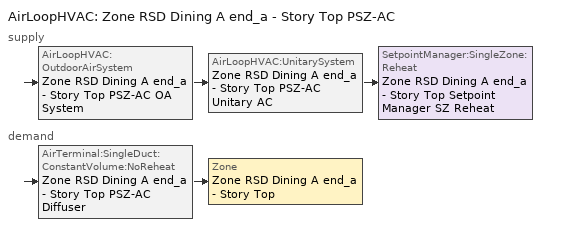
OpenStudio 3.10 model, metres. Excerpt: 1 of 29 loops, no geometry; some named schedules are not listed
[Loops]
AirLoopHVAC 'Zone RSD Dining A end_a - Story Top PSZ-AC'
 supply: AirLoopHVAC:OutdoorAirSystem 'Zone RSD Dining A end_a - Story Top PSZ-AC OA System' > AirLoopHVAC:UnitarySystem 'Zone RSD Dining A end_a - Story Top PSZ-AC Unitary AC' > SetpointManager:SingleZone:Reheat 'Zone RSD Dining A end_a - Story Top Setpoint Manager SZ Reheat'
 demand: AirTerminal:SingleDuct:ConstantVolume:NoReheat 'Zone RSD Dining A end_a - Story Top PSZ-AC Diffuser' > Zone 'Zone RSD Dining A end_a - Story Top'
[Sizing:Zone]
Zone RSD Dining A end_a - Story Top: Zone Cooling Design Supply Air Temperature Input Method=SupplyAirTemperature; Zone Cooling Design Supply Air Temperature {C}=12.7778; Zone Cooling Design Supply Air Temperature Difference {deltaC}=11.11; Zone Heating Design Supply Air Temperature Input Method=SupplyAirTemperature; Zone Heating Design Supply Air Temperature {C}=50; Zone Heating Design Supply Air Temperature Difference {deltaC}=11.11; Zone Cooling Design Supply Air Humidity Ratio {kg-H2O/kg-air}=0.0085; Zone Heating Design Supply Air Humidity Ratio {kg-H2O/kg-air}=0.008; Cooling Design Air Flow Method=DesignDay; Heating Design Air Flow Method=DesignDay; Account for Dedicated Outdoor Air System=No; Dedicated Outdoor Air System Control Strategy=NeutralSupplyAir; Dedicated Outdoor Air Low Setpoint Temperature for Design {C}=autosize; Dedicated Outdoor Air High Setpoint Temperature for Design {C}=autosize; Zone Load Sizing Method=Sensible Load Only No Latent Load; Zone Latent Cooling Design Supply Air Humidity Ratio Input Method=HumidityRatioDifference; Zone Cooling Design Supply Air Humidity Ratio Difference {kgWater/kgDryAir}=0.005; Zone Latent Heating Design Supply Air Humidity Ratio Input Method=HumidityRatioDifference; Zone Humidification Design Supply Air Humidity Ratio Difference {kgWater/kgDryAir}=0.005; Sizing Option=Coincident
[Zone equipment]
Zone RSD Dining A end_a - Story Top: Zone RSD Dining A end_a - Story Top PSZ-AC Diffuser
[AirLoopHVAC]
Zone RSD Dining A end_a - Story Top PSZ-AC: Availability Schedule=Always On Discrete; Design Supply Air Flow Rate {m3/s}=0.241254; Design Return Air Flow Fraction of Supply Air Flow=1
[Sizing:System]
Zone RSD Dining A end_a - Story Top PSZ-AC: Type of Load to Size On=Sensible; Design Outdoor Air Flow Rate {m3/s}=0.241254; Central Heating Maximum System Air Flow Ratio=1; Preheat Design Temperature {C}=7.22222; Preheat Design Humidity Ratio {kg-H2O/kg-Air}=0.008; Precool Design Temperature {C}=12.7778; Precool Design Humidity Ratio {kg-H2O/kg-Air}=0.008; Central Cooling Design Supply Air Temperature {C}=12.7778; Central Heating Design Supply Air Temperature {C}=50; Sizing Option=Coincident; 100% Outdoor Air in Cooling=No; 100% Outdoor Air in Heating=No; Central Cooling Design Supply Air Humidity Ratio {kg-H2O/kg-Air}=0.0085; Central Heating Design Supply Air Humidity Ratio {kg-H2O/kg-Air}=0.008; Cooling Design Air Flow Method=DesignDay; Heating Design Air Flow Method=DesignDay; System Outdoor Air Method=ZoneSum; Zone Maximum Outdoor Air Fraction=1; Cooling Supply Air Flow Rate Per Floor Area {m3/s-m2}=0.00996765; Cooling Fraction of Autosized Cooling Supply Air Flow Rate=1; Cooling Supply Air Flow Rate Per Unit Cooling Capacity {m3/s-W}=3.94755e-05; Heating Supply Air Flow Rate Per Floor Area {m3/s-m2}=0.00996765; Heating Fraction of Autosized Heating Supply Air Flow Rate=1; Heating Fraction of Autosized Cooling Supply Air Flow Rate=1; Heating Supply Air Flow Rate Per Unit Heating Capacity {m3/s-W}=3.15882e-05; Cooling Design Capacity Method=CoolingDesignCapacity; Cooling Design Capacity {W}=4160.3; Cooling Design Capacity Per Floor Area {W/m2}=234.7; Fraction of Autosized Cooling Design Capacity=1; Heating Design Capacity Method=HeatingDesignCapacity; Heating Design Capacity {W}=5207.18; Heating Design Capacity Per Floor Area {W/m2}=157; Fraction of Autosized Heating Design Capacity=1; Central Cooling Capacity Control Method=OnOff; Occupant Diversity=1
[SetpointManager:SingleZone:Reheat]
Zone RSD Dining A end_a - Story Top Setpoint Manager SZ Reheat: Minimum Supply Air Temperature {C}=12.7778; Maximum Supply Air Temperature {C}=50; Control Zone=Zone RSD Dining A end_a - Story Top; Setpoint Node or NodeList=Zone RSD Dining A end_a - Story Top PSZ-AC Supply Outlet Node
[Coil:Heating:Gas]
Zone RSD Dining A end_a - Story Top PSZ-AC Gas Htg Coil: Availability Schedule=Always On Discrete; Gas Burner Efficiency=0.8; Nominal Capacity {W}=10804.6; On Cycle Parasitic Electric Load {W}=0; Off Cycle Parasitic Gas Load {W}=0
[Coil:Heating:Electric]
Zone RSD Dining A end_a - Story Top PSZ-AC No Heat: Availability Schedule=Always Off Discrete; Efficiency=1; Nominal Capacity {W}=0
[Coil:Cooling:DX:SingleSpeed]
Zone RSD Dining A end_a - Story Top PSZ-AC 1spd DX AC Clg Coil 15kBtu/hr 9.7SEER 16kBtu/hr 13.0SEER: Availability Schedule=Always On Discrete; Rated Total Cooling Capacity {W}=5277.91; Rated Sensible Heat Ratio=0.742191; Rated COP {W/W}=3.91157; Rated Air Flow Rate {m3/s}=0.241254; Rated Evaporator Fan Power Per Volume Flow Rate 2017 {W/(m3/s)}=773.3; Rated Evaporator Fan Power Per Volume Flow Rate 2023 {W/(m3/s)}=934.4; Total Cooling Capacity Function of Temperature Curve=SpltAC1Sp_ClCap_fT; Total Cooling Capacity Function of Flow Fraction Curve=DXCOOL-NECB2011-REF-CAPFFLOW; Energy Input Ratio Function of Temperature Curve=SpltAC1Sp_EIR_fT; Energy Input Ratio Function of Flow Fraction Curve=DXCOOL-NECB2011-REF-COOLEIRFFLOW; Part Load Fraction Correlation Curve=DXCOOL-NECB2011-REF-COOLPLFFPLR; Minimum Outdoor Dry-Bulb Temperature for Compressor Operation {C}=-25; Nominal Time for Condensate Removal to Begin {s}=0; Ratio of Initial Moisture Evaporation Rate and Steady State Latent Capacity=0; Maximum Cycling Rate {cycles/hr}=0; Latent Capacity Time Constant {s}=0; Condenser Type=AirCooled; Evaporative Condenser Effectiveness=0.9; Evaporative Condenser Air Flow Rate {m3/s}=autosize; Evaporative Condenser Pump Rated Power Consumption {W}=autosize; Crankcase Heater Capacity {W}=0; Maximum Outdoor Dry-Bulb Temperature for Crankcase Heater Operation {C}=10; Basin Heater Capacity {W/K}=0; Basin Heater Setpoint Temperature {C}=2
[Fan:OnOff]
Zone RSD Dining A end_a - Story Top PSZ-AC Fan: Availability Schedule=Always On Discrete; Fan Total Efficiency=0.546; Pressure Rise {Pa}=622.722; Maximum Flow Rate {m3/s}=0.241254; Motor Efficiency=0.84; Motor In Airstream Fraction=1; Fan Power Ratio Function of Speed Ratio Curve=Fan On Off Power Curve 19; Fan Efficiency Ratio Function of Speed Ratio Curve=Fan On Off Efficiency Curve 19
[AirLoopHVAC:UnitarySystem]
Zone RSD Dining A end_a - Story Top PSZ-AC Unitary AC: Control Type=Load; Controlling Zone or Thermostat Location=Zone RSD Dining A end_a - Story Top; Dehumidification Control Type=None; Availability Schedule=Outage Availability Schedule; Supply Fan=Zone RSD Dining A end_a - Story Top PSZ-AC Fan; Fan Placement=DrawThrough; Supply Air Fan Operating Mode Schedule=Always On Discrete; Heating Coil=Zone RSD Dining A end_a - Story Top PSZ-AC Gas Htg Coil; DX Heating Coil Sizing Ratio=1; Cooling Coil=Zone RSD Dining A end_a - Story Top PSZ-AC 1spd DX AC Clg Coil 15kBtu/hr 9.7SEER 16kBtu/hr 13.0SEER; Use DOAS DX Cooling Coil=No; DOAS DX Cooling Coil Leaving Minimum Air Temperature {C}=2; Latent Load Control=SensibleOnlyLoadControl; Supplemental Heating Coil=Zone RSD Dining A end_a - Story Top PSZ-AC No Heat; Supply Air Flow Rate Method During Cooling Operation=SupplyAirFlowRate; Supply Air Flow Rate During Cooling Operation {m3/s}=0.241254; Supply Air Flow Rate Method During Heating Operation=SupplyAirFlowRate; Supply Air Flow Rate During Heating Operation {m3/s}=0.241254; Supply Air Flow Rate Method When No Cooling or Heating is Required=None; No Load Supply Air Flow Rate Control Set To Low Speed=Yes; Maximum Supply Air Temperature {C}=50; Maximum Outdoor Dry-Bulb Temperature for Supplemental Heater Operation {C}=21; Ancilliary On-Cycle Electric Power {W}=0; Ancilliary Off-Cycle Electric Power {W}=0
[Controller:OutdoorAir]
Zone RSD Dining A end_a - Story Top PSZ-AC OA System Controller: Minimum Outdoor Air Flow Rate {m3/s}=0; Maximum Outdoor Air Flow Rate {m3/s}=0.241254; Economizer Control Type=NoEconomizer; Economizer Control Action Type=ModulateFlow; Economizer Maximum Limit Dry-Bulb Temperature {C}=28; Economizer Maximum Limit Enthalpy {J/kg}=64000; Lockout Type=LockoutWithCompressor; Minimum Limit Type=FixedMinimum; Minimum Outdoor Air Schedule=Zone RSD Dining A end_a - Story Top PSZ-AC_night_ventcycle_schedule; Controller Mechanical Ventilation=Controller Mechanical Ventilation 20; High Humidity Control=No; High Humidity Outdoor Air Flow Ratio=1; Control High Indoor Humidity Based on Outdoor Humidity Ratio=Yes; Heat Recovery Bypass Control Type=BypassWhenWithinEconomizerLimits; Economizer Operation Staging=InterlockedWithMechanicalCooling
[Controller:MechanicalVentilation]
Controller Mechanical Ventilation 20: Availability Schedule=Always On Discrete; Demand Controlled Ventilation=Yes
[AirLoopHVAC:OutdoorAirSystem]
Zone RSD Dining A end_a - Story Top PSZ-AC OA System: Controller=Zone RSD Dining A end_a - Story Top PSZ-AC OA System Controller
[AirTerminal:SingleDuct:ConstantVolume:NoReheat]
Zone RSD Dining A end_a - Story Top PSZ-AC Diffuser: Availability Schedule=Always On Discrete; Maximum Air Flow Rate {m3/s}=0.241254
[Schedule:Constant]
Name | Value
Always On Discrete; Zone RSD Dining A end_a - Story Top PSZ-AC_night_ventcycle_schedule | 1
Always Off Discrete | 0
[Curve:Exponent]
Fan On Off Power Curve 19: Coefficient1 Constant=1; Coefficient2 Constant=0; Coefficient3 Constant=0; Minimum Value of x=0; Maximum Value of x=1
[Curve:Cubic] Maximum Value of x=1
Name | Coefficient1 Constant | Coefficient2 x | Coefficient3 x**2 | Coefficient4 x**3 | Minimum Value of x
Fan On Off Efficiency Curve 19 | 1 | 0 | 0 | 0 | 0
DXCOOL-NECB2011-REF-COOLPLFFPLR | 0.0277 | 4.9151 | -8.184 | 4.2702 | 0.7
[Curve:Biquadratic] Minimum Value of x=7.22222; Maximum Value of x=29.44444; Minimum Value of y=-23.333; Maximum Value of y=46.11111
Name | Coefficient1 Constant | Coefficient2 x | Coefficient3 x**2 | Coefficient4 y | Coefficient5 y**2 | Coefficient6 x*y
SpltAC1Sp_ClCap_fT | 0.67916 | 0.016938 | 0.00069336 | 0.0045576 | -8.42e-05 | -0.00047628
SpltAC1Sp_EIR_fT | 0.739046 | -0.00778968 | 0.000128304 | -0.00027 | 0.0006642 | -0.000648
[Curve:Quadratic] Coefficient1 Constant=1; Coefficient2 x=0; Coefficient3 x**2=0; Minimum Value of x=0; Maximum Value of x=1
DXCOOL-NECB2011-REF-CAPFFLOW; DXCOOL-NECB2011-REF-COOLEIRFFLOW
